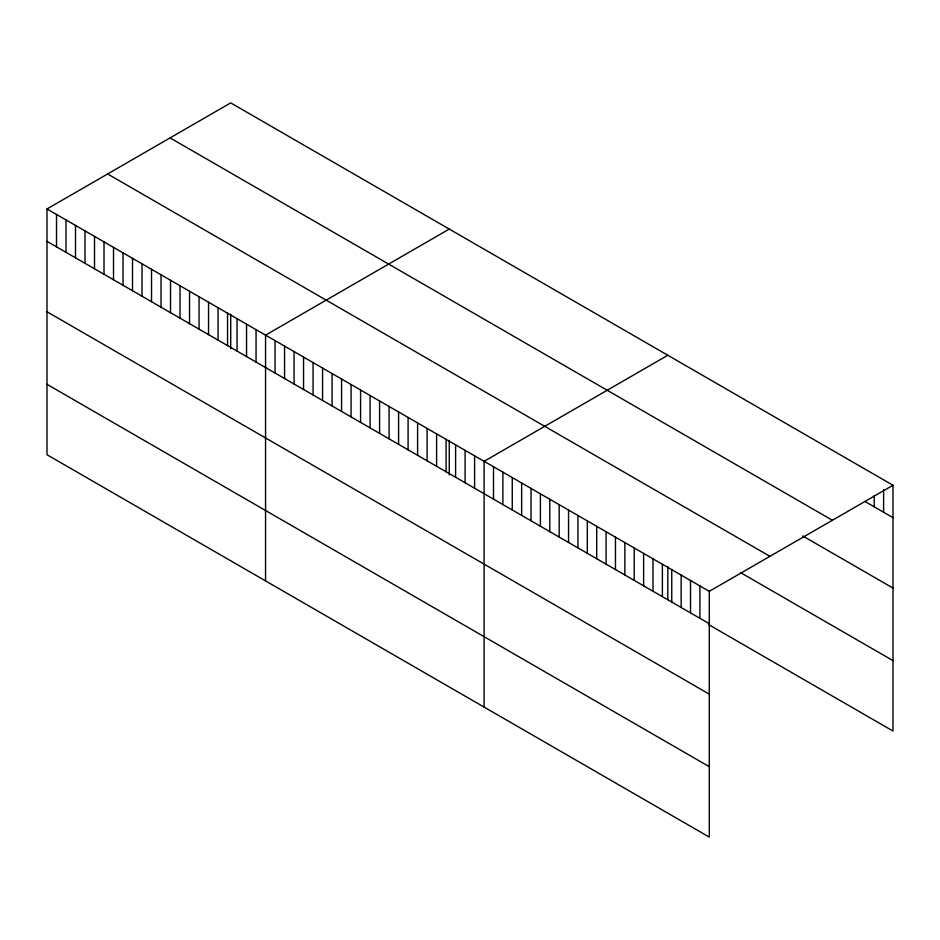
<?xml version="1.0" encoding="UTF-8"?>
<svg xmlns="http://www.w3.org/2000/svg" width="940" height="940" viewBox="0 0 940 940"><rect width="100%" height="100%" fill="white"/><g stroke="black" fill="none" stroke-linecap="round" stroke-linejoin="round"><path stroke-width="1.41" d="M47 208.962L709.289 591.331L709.289 837.105L47 454.725L47 208.962L230.711 102.895L893 485.275L893 731.038L708.866 624.736M449.261 229.078L265.562 335.145L265.562 580.908M667.823 355.261L484.112 461.329L484.112 707.091M709.289 591.331L893 485.275M864.847 501.42L893 517.67M170.081 137.898L832.382 520.266M802.69 535.941L893 588.076M107.618 173.959L769.919 556.327M740.532 572.601L893 660.62M47 241.357L709.289 623.725M47 311.774L709.289 694.143M47 384.319L709.289 766.688M883.612 489.716L883.612 512.253M874.235 495.568L874.235 506.836M699.912 585.914L699.912 618.309M690.524 580.497L690.524 612.892M681.148 575.08L681.148 607.475M671.759 569.663L671.759 602.058M667.823 566.55L667.823 599.591M662.383 564.247L662.383 596.641M652.995 558.83L652.995 591.225M643.618 553.413L643.618 585.808M634.23 547.996L634.23 580.391M624.853 542.58L624.853 574.975M615.465 537.163L615.465 569.558M606.089 531.746L606.089 564.141M596.7 526.33L596.7 558.724M587.324 520.913L587.324 553.308M577.936 515.496L577.936 547.891M568.559 510.079L568.559 542.474M559.171 504.663L559.171 537.057M549.794 499.246L549.794 531.64M540.406 493.829L540.406 526.224M531.029 488.412L531.029 520.807M521.641 482.995L521.641 515.39M512.265 477.579L512.265 509.974M502.877 472.162L502.877 504.557M493.5 466.745L493.5 499.14M474.606 455.841L474.606 488.236M465.112 450.354L465.112 482.749M455.606 444.867L455.606 477.262M449.261 440.366L449.261 474.853M446.101 439.38L446.101 471.774M436.606 433.892L436.606 466.287M427.101 428.405L427.101 460.8M417.595 422.918L417.595 455.312M408.089 417.442L408.089 449.837M398.595 411.955L398.595 444.35M389.089 406.468L389.089 438.863M379.584 400.981L379.584 433.375M370.09 395.493L370.09 427.888M360.584 390.006L360.584 422.401M351.078 384.519L351.078 416.913M341.572 379.031L341.572 411.426M332.079 373.544L332.079 405.939M322.573 368.057L322.573 400.452M313.067 362.57L313.067 394.964M303.561 357.094L303.561 389.489M294.067 351.607L294.067 384.002M284.562 346.12L284.562 378.514M275.056 340.632L275.056 373.027M256.056 329.658L256.056 362.053M246.55 324.171L246.55 356.565M237.045 318.684L237.045 351.078M230.711 314.183L230.711 348.67M227.55 313.196L227.55 345.591M218.045 307.709L218.045 340.104M208.539 302.222L208.539 334.616M199.045 296.746L199.045 329.141M189.539 291.259L189.539 323.654M180.034 285.772L180.034 318.166M170.528 280.284L170.528 312.679M161.034 274.797L161.034 307.192M151.528 269.31L151.528 301.705M142.022 263.823L142.022 296.218M132.517 258.336L132.517 290.73M123.023 252.848L123.023 285.243M113.517 247.361L113.517 279.756M104.011 241.874L104.011 274.269M94.517 236.398L94.517 268.793M85.011 230.911L85.011 263.306M75.506 225.424L75.506 257.818M66 219.937L66 252.331M56.506 214.449L56.506 246.844"/></g></svg>
